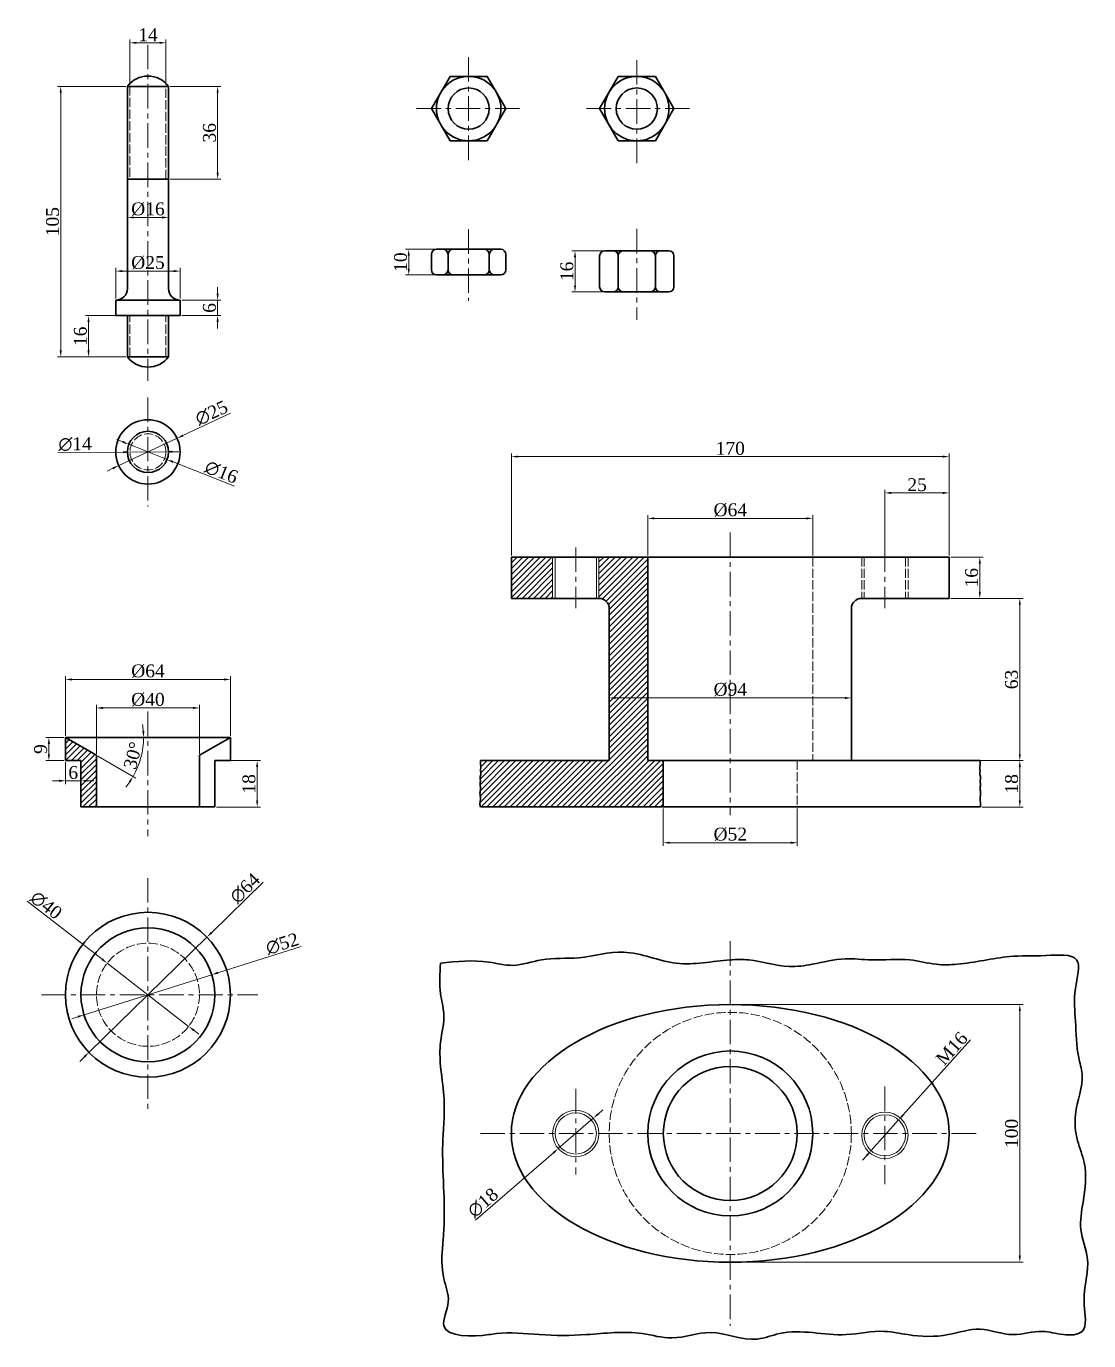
# Model space of a CAD drawing. Header units: millimetres. Extents: x 15432069 to 15432975, y 6507020 to 6507530.
# Drawn here: x 15432069 to 15432481, y 6507020 to 6507530 of the extents above; entities that cross this region are included whole.
import ezdxf

# ---------------------------------------------------------------- set-up
doc = ezdxf.new("R2010")
doc.units = ezdxf.units.MM
doc.header["$PDSIZE"] = 5
doc.linetypes.add('ACAD_ISO02W100', pattern=[15, 12, -3])
doc.linetypes.add('CENTER', pattern=[50.8, 31.75, -6.35, 6.35, -6.35])
for name, color, linetype, lineweight in [('Center', 1, 'CENTER', 18), ('Dimension', 124, 'Continuous', 18), ('Hidden', 5, 'ACAD_ISO02W100', 18), ('Object', 7, 'Continuous', 30), ('Thin', 7, 'Continuous', 18)]:
    doc.layers.add(name, color=color, linetype=linetype, lineweight=lineweight)
doc.styles.get("Standard").update_dxf_attribs({"font": 'times.ttf'})
doc.dimstyles.new('ISO-25', dxfattribs={"dimtxt": 2.5, "dimasz": 2.5, "dimexe": 1.25, "dimexo": 0.625, "dimtad": 1, "dimtxsty": 'Standard', "dimcen": 2.5, "dimadec": 0, "dimazin": 0, "dimtfac": 1, "dimtmove": 0, "dimatfit": 3, "dimfxl": 1, "dimarcsym": 0})

# ---------------------------------------------------------------- blocks, each defined once
blk = doc.blocks.new('*D2')
at = {"layer": 'Defpoints', "color": 0, "transparency": 16777216}
for p in [(15432374.28, 6507339.04), (15432310.28, 6507324), (15432374.28, 6507324)]:
    blk.add_point(p, dxfattribs=at)
at = {"layer": 'Dimension', "transparency": 16777216}
for p, q in [((15432310.28, 6507324.63), (15432310.28, 6507340.29)), ((15432312.78, 6507339.04), (15432371.78, 6507339.04)), ((15432374.28, 6507324.63), (15432374.28, 6507340.29))]:
    blk.add_line(p, q, dxfattribs=at)
for points in [[(15432312.78, 6507339.46), (15432312.78, 6507338.63), (15432310.28, 6507339.04)], [(15432371.78, 6507339.46), (15432371.78, 6507338.63), (15432374.28, 6507339.04)]]:
    blk.add_solid(points, dxfattribs=at)
at = {"layer": 'Dimension', "transparency": 16777216, "insert": (15432342.28, 6507342.28), "char_height": 5, "attachment_point": 5}
blk.add_mtext('%%c64', dxfattribs=at)
blk = doc.blocks.new('*D3')
at = {"layer": 'Defpoints', "color": 0, "transparency": 16777216}
for p in [(15432402.28, 6507348.92), (15432402.28, 6507324), (15432427.28, 6507324)]:
    blk.add_point(p, dxfattribs=at)
at = {"layer": 'Dimension', "transparency": 16777216}
for p, q in [((15432402.28, 6507324.63), (15432402.28, 6507350.17)), ((15432424.78, 6507348.92), (15432404.78, 6507348.92)), ((15432427.28, 6507324.63), (15432427.28, 6507350.17))]:
    blk.add_line(p, q, dxfattribs=at)
for points in [[(15432404.78, 6507349.33), (15432404.78, 6507348.5), (15432402.28, 6507348.92)], [(15432424.78, 6507349.33), (15432424.78, 6507348.5), (15432427.28, 6507348.92)]]:
    blk.add_solid(points, dxfattribs=at)
at = {"layer": 'Dimension', "transparency": 16777216, "insert": (15432414.78, 6507352.08), "char_height": 5, "attachment_point": 5}
blk.add_mtext('25', dxfattribs=at)
blk = doc.blocks.new('*D4')
at = {"layer": 'Defpoints', "color": 0, "transparency": 16777216}
for p in [(15432427.28, 6507363.01), (15432257.28, 6507324), (15432427.28, 6507324)]:
    blk.add_point(p, dxfattribs=at)
at = {"layer": 'Dimension', "transparency": 16777216}
for p, q in [((15432257.28, 6507324.63), (15432257.28, 6507364.26)), ((15432427.28, 6507324.63), (15432427.28, 6507364.26)), ((15432259.78, 6507363.01), (15432424.78, 6507363.01))]:
    blk.add_line(p, q, dxfattribs=at)
for points in [[(15432259.78, 6507363.42), (15432259.78, 6507362.59), (15432257.28, 6507363.01)], [(15432424.78, 6507363.42), (15432424.78, 6507362.59), (15432427.28, 6507363.01)]]:
    blk.add_solid(points, dxfattribs=at)
at = {"layer": 'Dimension', "transparency": 16777216, "insert": (15432342.28, 6507366.18), "char_height": 5, "attachment_point": 5}
blk.add_mtext('170', dxfattribs=at)
blk = doc.blocks.new('*D5')
at = {"layer": 'Defpoints', "color": 0, "transparency": 16777216}
for p in [(15432316.28, 6507227), (15432368.28, 6507227), (15432368.28, 6507213.14)]:
    blk.add_point(p, dxfattribs=at)
at = {"layer": 'Dimension', "transparency": 16777216}
for p, q in [((15432316.28, 6507226.38), (15432316.28, 6507211.89)), ((15432368.28, 6507226.38), (15432368.28, 6507211.89)), ((15432318.78, 6507213.14), (15432365.78, 6507213.14))]:
    blk.add_line(p, q, dxfattribs=at)
for points in [[(15432318.78, 6507213.56), (15432318.78, 6507212.72), (15432316.28, 6507213.14)], [(15432365.78, 6507213.56), (15432365.78, 6507212.72), (15432368.28, 6507213.14)]]:
    blk.add_solid(points, dxfattribs=at)
at = {"layer": 'Dimension', "transparency": 16777216, "insert": (15432342.28, 6507216.37), "char_height": 5, "attachment_point": 5}
blk.add_mtext('%%c52', dxfattribs=at)
blk = doc.blocks.new('*D6')
at = {"layer": 'Defpoints', "color": 0, "transparency": 16777216}
for p in [(15432389.28, 6507269.34), (15432295.28, 6507245), (15432389.28, 6507245)]:
    blk.add_point(p, dxfattribs=at)
at = {"layer": 'Dimension', "transparency": 16777216}
for p, q in [((15432295.28, 6507245.63), (15432295.28, 6507270.59)), ((15432297.78, 6507269.34), (15432386.78, 6507269.34)), ((15432389.28, 6507245.63), (15432389.28, 6507270.59))]:
    blk.add_line(p, q, dxfattribs=at)
for points in [[(15432297.78, 6507269.76), (15432297.78, 6507268.93), (15432295.28, 6507269.34)], [(15432386.78, 6507269.76), (15432386.78, 6507268.93), (15432389.28, 6507269.34)]]:
    blk.add_solid(points, dxfattribs=at)
at = {"layer": 'Dimension', "transparency": 16777216, "insert": (15432342.28, 6507272.57), "char_height": 5, "attachment_point": 5}
blk.add_mtext('%%c94', dxfattribs=at)
blk = doc.blocks.new('*D7')
at = {"layer": 'Defpoints', "color": 0, "transparency": 16777216}
for p in [(15432427.28, 6507324), (15432427.28, 6507308), (15432439.14, 6507308)]:
    blk.add_point(p, dxfattribs=at)
at = {"layer": 'Dimension', "transparency": 16777216}
for p, q in [((15432427.91, 6507324), (15432440.39, 6507324)), ((15432439.14, 6507321.5), (15432439.14, 6507310.5)), ((15432427.91, 6507308), (15432440.39, 6507308))]:
    blk.add_line(p, q, dxfattribs=at)
for points in [[(15432438.73, 6507321.5), (15432439.56, 6507321.5), (15432439.14, 6507324)], [(15432438.73, 6507310.5), (15432439.56, 6507310.5), (15432439.14, 6507308)]]:
    blk.add_solid(points, dxfattribs=at)
at = {"layer": 'Dimension', "transparency": 16777216, "insert": (15432435.97, 6507316), "char_height": 5, "attachment_point": 5, "rotation": 90}
blk.add_mtext('16', dxfattribs=at)
blk = doc.blocks.new('*D8')
at = {"layer": 'Defpoints', "color": 0, "transparency": 16777216}
for p in [(15432427.28, 6507308), (15432427.28, 6507245), (15432454.67, 6507245)]:
    blk.add_point(p, dxfattribs=at)
at = {"layer": 'Dimension', "transparency": 16777216}
for p, q in [((15432427.91, 6507308), (15432455.92, 6507308)), ((15432454.67, 6507305.5), (15432454.67, 6507247.5)), ((15432427.91, 6507245), (15432455.92, 6507245))]:
    blk.add_line(p, q, dxfattribs=at)
for points in [[(15432454.26, 6507305.5), (15432455.09, 6507305.5), (15432454.67, 6507308)], [(15432454.26, 6507247.5), (15432455.09, 6507247.5), (15432454.67, 6507245)]]:
    blk.add_solid(points, dxfattribs=at)
at = {"layer": 'Dimension', "transparency": 16777216, "insert": (15432451.5, 6507276.5), "char_height": 5, "attachment_point": 5, "rotation": 90}
blk.add_mtext('63', dxfattribs=at)
blk = doc.blocks.new('*D9')
at = {"layer": 'Defpoints', "color": 0, "transparency": 16777216}
for p in [(15432439.28, 6507245), (15432439.28, 6507227), (15432454.67, 6507227)]:
    blk.add_point(p, dxfattribs=at)
at = {"layer": 'Dimension', "transparency": 16777216}
for p, q in [((15432439.91, 6507245), (15432455.92, 6507245)), ((15432454.67, 6507242.5), (15432454.67, 6507229.5)), ((15432439.91, 6507227), (15432455.92, 6507227))]:
    blk.add_line(p, q, dxfattribs=at)
for points in [[(15432454.26, 6507242.5), (15432455.09, 6507242.5), (15432454.67, 6507245)], [(15432454.26, 6507229.5), (15432455.09, 6507229.5), (15432454.67, 6507227)]]:
    blk.add_solid(points, dxfattribs=at)
at = {"layer": 'Dimension', "transparency": 16777216, "insert": (15432451.5, 6507236), "char_height": 5, "attachment_point": 5, "rotation": 90}
blk.add_mtext('18', dxfattribs=at)
blk = doc.blocks.new('*D10')
at = {"layer": 'Defpoints', "color": 0, "transparency": 16777216}
for p in [(15432342.28, 6507150.29), (15432342.28, 6507050.29), (15432454.67, 6507050.29)]:
    blk.add_point(p, dxfattribs=at)
at = {"layer": 'Dimension', "transparency": 16777216}
for p, q in [((15432342.91, 6507150.29), (15432455.92, 6507150.29)), ((15432454.67, 6507147.79), (15432454.67, 6507052.79)), ((15432342.91, 6507050.29), (15432455.92, 6507050.29))]:
    blk.add_line(p, q, dxfattribs=at)
for points in [[(15432454.26, 6507147.79), (15432455.09, 6507147.79), (15432454.67, 6507150.29)], [(15432454.26, 6507052.79), (15432455.09, 6507052.79), (15432454.67, 6507050.29)]]:
    blk.add_solid(points, dxfattribs=at)
at = {"layer": 'Dimension', "transparency": 16777216, "insert": (15432451.5, 6507100.29), "char_height": 5, "attachment_point": 5, "rotation": 90}
blk.add_mtext('100', dxfattribs=at)
blk = doc.blocks.new('*D11')
at = {"layer": 'Defpoints', "color": 0, "transparency": 16777216}
for p in [(15432407.63, 6507105.52), (15432396.94, 6507093.61)]:
    blk.add_point(p, dxfattribs=at)
at = {"layer": 'Dimension', "transparency": 16777216}
for p, q in [((15432435.56, 6507136.65), (15432409.29, 6507107.38)), ((15432396.94, 6507093.61), (15432407.63, 6507105.52)), ((15432395.27, 6507091.75), (15432393.6, 6507089.88))]:
    blk.add_line(p, q, dxfattribs=at)
for points in [[(15432408.98, 6507107.65), (15432409.61, 6507107.1), (15432407.63, 6507105.52)], [(15432394.96, 6507092.02), (15432395.58, 6507091.47), (15432396.94, 6507093.61)]]:
    blk.add_solid(points, dxfattribs=at)
at = {"layer": 'Dimension', "transparency": 16777216, "insert": (15432428.26, 6507133.26), "char_height": 5, "attachment_point": 5, "rotation": 48.1011}
blk.add_mtext('M16', dxfattribs=at)
blk = doc.blocks.new('*D20')
at = {"layer": 'Defpoints', "color": 0, "transparency": 16777216}
for p in [(15432289.08, 6507106.18), (15432275.48, 6507094.39)]:
    blk.add_point(p, dxfattribs=at)
at = {"layer": 'Dimension', "transparency": 16777216}
for p, q in [((15432290.97, 6507107.82), (15432292.86, 6507109.46)), ((15432289.08, 6507106.18), (15432275.48, 6507094.39)), ((15432243.39, 6507066.58), (15432273.59, 6507092.75))]:
    blk.add_line(p, q, dxfattribs=at)
for points in [[(15432290.7, 6507108.13), (15432291.25, 6507107.5), (15432289.08, 6507106.18)], [(15432273.32, 6507093.07), (15432273.87, 6507092.44), (15432275.48, 6507094.39)]]:
    blk.add_solid(points, dxfattribs=at)
at = {"layer": 'Dimension', "transparency": 16777216, "insert": (15432246.29, 6507073.37), "char_height": 5, "attachment_point": 5, "rotation": 40.9154}
blk.add_mtext('∅18', dxfattribs=at)
blk = doc.blocks.new('*D32')
at = {"layer": 'Defpoints', "color": 0, "transparency": 16777216}
for p in [(15432084.21, 6507254), (15432077.75, 6507245), (15432084.21, 6507245)]:
    blk.add_point(p, dxfattribs=at)
at = {"layer": 'Dimension', "transparency": 16777216}
for p, q in [((15432083.58, 6507254), (15432076.5, 6507254)), ((15432077.75, 6507251.5), (15432077.75, 6507247.5)), ((15432083.58, 6507245), (15432076.5, 6507245))]:
    blk.add_line(p, q, dxfattribs=at)
for points in [[(15432077.33, 6507251.5), (15432078.17, 6507251.5), (15432077.75, 6507254)], [(15432077.33, 6507247.5), (15432078.17, 6507247.5), (15432077.75, 6507245)]]:
    blk.add_solid(points, dxfattribs=at)
at = {"layer": 'Dimension', "transparency": 16777216, "insert": (15432074.57, 6507249.5), "char_height": 5, "attachment_point": 5, "rotation": 90}
blk.add_mtext('9', dxfattribs=at)
blk = doc.blocks.new('*D34')
at = {"layer": 'Defpoints', "color": 0, "transparency": 16777216}
for p in [(15432084.21, 6507245), (15432090.21, 6507245), (15432090.21, 6507237.18)]:
    blk.add_point(p, dxfattribs=at)
at = {"layer": 'Dimension', "transparency": 16777216}
for p, q in [((15432084.21, 6507244.38), (15432084.21, 6507235.93)), ((15432090.21, 6507244.38), (15432090.21, 6507235.93)), ((15432081.71, 6507237.18), (15432079.21, 6507237.18)), ((15432084.21, 6507237.18), (15432090.21, 6507237.18)), ((15432092.71, 6507237.18), (15432095.21, 6507237.18))]:
    blk.add_line(p, q, dxfattribs=at)
for points in [[(15432081.71, 6507237.6), (15432081.71, 6507236.76), (15432084.21, 6507237.18)], [(15432092.71, 6507237.6), (15432092.71, 6507236.76), (15432090.21, 6507237.18)]]:
    blk.add_solid(points, dxfattribs=at)
at = {"layer": 'Dimension', "transparency": 16777216, "insert": (15432087.21, 6507240.35), "char_height": 5, "attachment_point": 5}
blk.add_mtext('6', dxfattribs=at)
blk = doc.blocks.new('*D35')
at = {"layer": 'Defpoints', "color": 0, "transparency": 16777216}
for p in [(15432136.21, 6507265.45), (15432096.21, 6507247.07), (15432136.21, 6507247.07)]:
    blk.add_point(p, dxfattribs=at)
at = {"layer": 'Dimension', "transparency": 16777216}
for p, q in [((15432096.21, 6507247.7), (15432096.21, 6507266.7)), ((15432098.71, 6507265.45), (15432133.71, 6507265.45)), ((15432136.21, 6507247.7), (15432136.21, 6507266.7))]:
    blk.add_line(p, q, dxfattribs=at)
for points in [[(15432098.71, 6507265.87), (15432098.71, 6507265.03), (15432096.21, 6507265.45)], [(15432133.71, 6507265.87), (15432133.71, 6507265.03), (15432136.21, 6507265.45)]]:
    blk.add_solid(points, dxfattribs=at)
at = {"layer": 'Dimension', "transparency": 16777216, "insert": (15432116.21, 6507268.68), "char_height": 5, "attachment_point": 5}
blk.add_mtext('%%c40', dxfattribs=at)
blk = doc.blocks.new('*D36')
at = {"layer": 'Defpoints', "color": 0, "transparency": 16777216}
for p in [(15432148.21, 6507276.51), (15432084.21, 6507254), (15432148.21, 6507254)]:
    blk.add_point(p, dxfattribs=at)
at = {"layer": 'Dimension', "transparency": 16777216}
for p, q in [((15432084.21, 6507254.63), (15432084.21, 6507277.76)), ((15432148.21, 6507254.63), (15432148.21, 6507277.76)), ((15432086.71, 6507276.51), (15432145.71, 6507276.51))]:
    blk.add_line(p, q, dxfattribs=at)
for points in [[(15432086.71, 6507276.93), (15432086.71, 6507276.09), (15432084.21, 6507276.51)], [(15432145.71, 6507276.93), (15432145.71, 6507276.09), (15432148.21, 6507276.51)]]:
    blk.add_solid(points, dxfattribs=at)
at = {"layer": 'Dimension', "transparency": 16777216, "insert": (15432116.21, 6507279.74), "char_height": 5, "attachment_point": 5}
blk.add_mtext('%%c64', dxfattribs=at)
blk = doc.blocks.new('*D39')
at = {"layer": 'Defpoints', "color": 0, "transparency": 16777216}
for p in [(15432142.21, 6507245), (15432142.21, 6507227), (15432158.6, 6507227)]:
    blk.add_point(p, dxfattribs=at)
at = {"layer": 'Dimension', "transparency": 16777216}
for p, q in [((15432142.83, 6507245), (15432159.85, 6507245)), ((15432158.6, 6507242.5), (15432158.6, 6507229.5)), ((15432142.83, 6507227), (15432159.85, 6507227))]:
    blk.add_line(p, q, dxfattribs=at)
for points in [[(15432158.19, 6507242.5), (15432159.02, 6507242.5), (15432158.6, 6507245)], [(15432158.19, 6507229.5), (15432159.02, 6507229.5), (15432158.6, 6507227)]]:
    blk.add_solid(points, dxfattribs=at)
at = {"layer": 'Dimension', "transparency": 16777216, "insert": (15432155.43, 6507236), "char_height": 5, "attachment_point": 5, "rotation": 90}
blk.add_mtext('18', dxfattribs=at)
blk = doc.blocks.new('*D40')
at = {"layer": 'Defpoints', "color": 0, "transparency": 16777216}
for p in [(15432084.21, 6507254), (15432084.21, 6507254), (15432148.21, 6507254), (15432096.21, 6507247.07), (15432114.04, 6507248.74)]:
    blk.add_point(p, dxfattribs=at)
at = {"layer": 'Dimension', "transparency": 16777216}
blk.add_line((15432096.75, 6507246.76), (15432111.53, 6507238.23), dxfattribs=at)
for start, end in [(4.7289, 9.4577), (330, 360), (320.5423, 325.2711)]:
    blk.add_arc((15432084.21, 6507254), 30.3, start, end, dxfattribs=at)
for points in [[(15432114.82, 6507256.52), (15432113.99, 6507256.48), (15432114.5, 6507254)], [(15432108.75, 6507236.96), (15432109.46, 6507236.52), (15432110.45, 6507238.85)]]:
    blk.add_solid(points, dxfattribs=at)
at = {"layer": 'Dimension', "transparency": 16777216, "insert": (15432110.41, 6507246.98), "char_height": 5, "attachment_point": 5, "rotation": 75}
blk.add_mtext('30°', dxfattribs=at)
blk = doc.blocks.new('*D42')
at = {"layer": 'Defpoints', "color": 0, "transparency": 16777216}
for p in [(15432139.1, 6507176.47), (15432093.31, 6507131.76)]:
    blk.add_point(p, dxfattribs=at)
at = {"layer": 'Dimension', "transparency": 16777216}
for p, q in [((15432160.98, 6507197.83), (15432140.89, 6507178.22)), ((15432093.31, 6507131.76), (15432139.1, 6507176.47)), ((15432091.52, 6507130.02), (15432089.73, 6507128.27))]:
    blk.add_line(p, q, dxfattribs=at)
for points in [[(15432140.6, 6507178.51), (15432141.18, 6507177.92), (15432139.1, 6507176.47)], [(15432091.23, 6507130.32), (15432091.81, 6507129.72), (15432093.31, 6507131.76)]]:
    blk.add_solid(points, dxfattribs=at)
at = {"layer": 'Dimension', "transparency": 16777216, "insert": (15432153.91, 6507195.44), "char_height": 5, "attachment_point": 5, "rotation": 44.3087}
blk.add_mtext('∅64', dxfattribs=at)
blk = doc.blocks.new('*D43')
at = {"layer": 'Defpoints', "color": 0, "transparency": 16777216}
for p in [(15432141.01, 6507161.91), (15432091.4, 6507146.32)]:
    blk.add_point(p, dxfattribs=at)
at = {"layer": 'Dimension', "transparency": 16777216}
for p, q in [((15432175.7, 6507172.81), (15432143.39, 6507162.66)), ((15432091.4, 6507146.32), (15432141.01, 6507161.91)), ((15432089.02, 6507145.57), (15432086.63, 6507144.82))]:
    blk.add_line(p, q, dxfattribs=at)
for points in [[(15432143.27, 6507163.06), (15432143.52, 6507162.26), (15432141.01, 6507161.91)], [(15432088.89, 6507145.97), (15432089.14, 6507145.18), (15432091.4, 6507146.32)]]:
    blk.add_solid(points, dxfattribs=at)
at = {"layer": 'Dimension', "transparency": 16777216, "insert": (15432168.35, 6507173.89), "char_height": 5, "attachment_point": 5, "rotation": 17.4439}
blk.add_mtext('∅52', dxfattribs=at)
blk = doc.blocks.new('*D44')
at = {"layer": 'Defpoints', "color": 0, "transparency": 16777216}
for p in [(15432100.4, 6507166.37), (15432132.01, 6507141.86)]:
    blk.add_point(p, dxfattribs=at)
at = {"layer": 'Dimension', "transparency": 16777216}
for p, q in [((15432069.38, 6507190.42), (15432098.42, 6507167.9)), ((15432132.01, 6507141.86), (15432100.4, 6507166.37)), ((15432133.99, 6507140.33), (15432135.96, 6507138.8))]:
    blk.add_line(p, q, dxfattribs=at)
for points in [[(15432098.68, 6507168.23), (15432098.17, 6507167.57), (15432100.4, 6507166.37)], [(15432134.24, 6507140.66), (15432133.73, 6507140), (15432132.01, 6507141.86)]]:
    blk.add_solid(points, dxfattribs=at)
at = {"layer": 'Dimension', "transparency": 16777216, "insert": (15432076.67, 6507188.86), "char_height": 5, "attachment_point": 5, "rotation": 322.2138}
blk.add_mtext('∅40', dxfattribs=at)
blk = doc.blocks.new('*D48')
at = {"layer": 'Defpoints', "color": 0, "transparency": 16777216}
for p in [(15432128.71, 6507423.73), (15432128.71, 6507417.73), (15432143.26, 6507417.73)]:
    blk.add_point(p, dxfattribs=at)
at = {"layer": 'Dimension', "transparency": 16777216}
for p, q in [((15432143.26, 6507426.23), (15432143.26, 6507428.73)), ((15432129.33, 6507423.73), (15432144.51, 6507423.73)), ((15432143.26, 6507423.73), (15432143.26, 6507417.73)), ((15432129.33, 6507417.73), (15432144.51, 6507417.73)), ((15432143.26, 6507415.23), (15432143.26, 6507412.73))]:
    blk.add_line(p, q, dxfattribs=at)
for points in [[(15432142.84, 6507426.23), (15432143.68, 6507426.23), (15432143.26, 6507423.73)], [(15432142.84, 6507415.23), (15432143.68, 6507415.23), (15432143.26, 6507417.73)]]:
    blk.add_solid(points, dxfattribs=at)
at = {"layer": 'Dimension', "transparency": 16777216, "insert": (15432140.09, 6507420.73), "char_height": 5, "attachment_point": 5, "rotation": 90}
blk.add_mtext('6', dxfattribs=at)
blk = doc.blocks.new('*D49')
at = {"layer": 'Defpoints', "color": 0, "transparency": 16777216}
for p in [(15432108.21, 6507417.73), (15432093.15, 6507401.73), (15432108.21, 6507401.73)]:
    blk.add_point(p, dxfattribs=at)
at = {"layer": 'Dimension', "transparency": 16777216}
for p, q in [((15432107.58, 6507417.73), (15432091.9, 6507417.73)), ((15432093.15, 6507415.23), (15432093.15, 6507404.23)), ((15432107.58, 6507401.73), (15432091.9, 6507401.73))]:
    blk.add_line(p, q, dxfattribs=at)
for points in [[(15432092.73, 6507415.23), (15432093.57, 6507415.23), (15432093.15, 6507417.73)], [(15432092.73, 6507404.23), (15432093.57, 6507404.23), (15432093.15, 6507401.73)]]:
    blk.add_solid(points, dxfattribs=at)
at = {"layer": 'Dimension', "transparency": 16777216, "insert": (15432089.98, 6507409.73), "char_height": 5, "attachment_point": 5, "rotation": 90}
blk.add_mtext('16', dxfattribs=at)
blk = doc.blocks.new('*D50')
at = {"layer": 'Defpoints', "color": 0, "transparency": 16777216}
for p in [(15432128.71, 6507435.03), (15432103.71, 6507423.73), (15432128.71, 6507423.73)]:
    blk.add_point(p, dxfattribs=at)
at = {"layer": 'Dimension', "transparency": 16777216}
for p, q in [((15432103.71, 6507424.36), (15432103.71, 6507436.28)), ((15432128.71, 6507424.36), (15432128.71, 6507436.28)), ((15432106.21, 6507435.03), (15432126.21, 6507435.03))]:
    blk.add_line(p, q, dxfattribs=at)
for points in [[(15432106.21, 6507435.45), (15432106.21, 6507434.62), (15432103.71, 6507435.03)], [(15432126.21, 6507435.45), (15432126.21, 6507434.62), (15432128.71, 6507435.03)]]:
    blk.add_solid(points, dxfattribs=at)
at = {"layer": 'Dimension', "transparency": 16777216, "insert": (15432116.21, 6507438.27), "char_height": 5, "attachment_point": 5}
blk.add_mtext('%%C25', dxfattribs=at)
blk = doc.blocks.new('*D51')
at = {"layer": 'Defpoints', "color": 0, "transparency": 16777216}
for p in [(15432108.21, 6507470.73), (15432124.21, 6507470.73), (15432124.21, 6507455.85)]:
    blk.add_point(p, dxfattribs=at)
at = {"layer": 'Dimension', "transparency": 16777216}
for p, q in [((15432108.21, 6507470.11), (15432108.21, 6507454.6)), ((15432124.21, 6507470.11), (15432124.21, 6507454.6)), ((15432110.71, 6507455.85), (15432121.71, 6507455.85))]:
    blk.add_line(p, q, dxfattribs=at)
for points in [[(15432110.71, 6507456.26), (15432110.71, 6507455.43), (15432108.21, 6507455.85)], [(15432121.71, 6507456.26), (15432121.71, 6507455.43), (15432124.21, 6507455.85)]]:
    blk.add_solid(points, dxfattribs=at)
at = {"layer": 'Dimension', "transparency": 16777216, "insert": (15432116.21, 6507459.08), "char_height": 5, "attachment_point": 5}
blk.add_mtext('%%C16', dxfattribs=at)
blk = doc.blocks.new('*D52')
at = {"layer": 'Defpoints', "color": 0, "transparency": 16777216}
for p in [(15432124.21, 6507506.73), (15432124.21, 6507470.73), (15432143.26, 6507470.73)]:
    blk.add_point(p, dxfattribs=at)
at = {"layer": 'Dimension', "transparency": 16777216}
for p, q in [((15432124.83, 6507506.73), (15432144.51, 6507506.73)), ((15432143.26, 6507504.23), (15432143.26, 6507473.23)), ((15432124.83, 6507470.73), (15432144.51, 6507470.73))]:
    blk.add_line(p, q, dxfattribs=at)
for points in [[(15432142.84, 6507504.23), (15432143.68, 6507504.23), (15432143.26, 6507506.73)], [(15432142.84, 6507473.23), (15432143.68, 6507473.23), (15432143.26, 6507470.73)]]:
    blk.add_solid(points, dxfattribs=at)
at = {"layer": 'Dimension', "transparency": 16777216, "insert": (15432140.09, 6507488.73), "char_height": 5, "attachment_point": 5, "rotation": 90}
blk.add_mtext('36', dxfattribs=at)
blk = doc.blocks.new('*D53')
at = {"layer": 'Defpoints', "color": 0, "transparency": 16777216}
for p in [(15432108.21, 6507506.73), (15432082.35, 6507401.73), (15432107.58, 6507401.73)]:
    blk.add_point(p, dxfattribs=at)
at = {"layer": 'Dimension', "transparency": 16777216}
for p, q in [((15432107.58, 6507506.73), (15432081.1, 6507506.73)), ((15432082.35, 6507504.23), (15432082.35, 6507404.23)), ((15432106.96, 6507401.73), (15432081.1, 6507401.73))]:
    blk.add_line(p, q, dxfattribs=at)
for points in [[(15432081.93, 6507504.23), (15432082.77, 6507504.23), (15432082.35, 6507506.73)], [(15432081.93, 6507404.23), (15432082.77, 6507404.23), (15432082.35, 6507401.73)]]:
    blk.add_solid(points, dxfattribs=at)
at = {"layer": 'Dimension', "transparency": 16777216, "insert": (15432079.18, 6507454.23), "char_height": 5, "attachment_point": 5, "rotation": 90}
blk.add_mtext('105', dxfattribs=at)
blk = doc.blocks.new('*D54')
at = {"layer": 'Defpoints', "color": 0, "transparency": 16777216}
for p in [(15432123.21, 6507523.65), (15432109.21, 6507506.73), (15432123.21, 6507506.73)]:
    blk.add_point(p, dxfattribs=at)
at = {"layer": 'Dimension', "transparency": 16777216}
for p, q in [((15432109.21, 6507507.36), (15432109.21, 6507524.9)), ((15432111.71, 6507523.65), (15432120.71, 6507523.65)), ((15432123.21, 6507507.36), (15432123.21, 6507524.9))]:
    blk.add_line(p, q, dxfattribs=at)
for points in [[(15432111.71, 6507524.07), (15432111.71, 6507523.24), (15432109.21, 6507523.65)], [(15432120.71, 6507524.07), (15432120.71, 6507523.24), (15432123.21, 6507523.65)]]:
    blk.add_solid(points, dxfattribs=at)
at = {"layer": 'Dimension', "transparency": 16777216, "insert": (15432116.21, 6507526.78), "char_height": 5, "attachment_point": 5}
blk.add_mtext('14', dxfattribs=at)
blk = doc.blocks.new('*D55')
at = {"layer": 'Defpoints', "color": 0, "transparency": 16777216}
for p in [(15432127.53, 6507370.13), (15432104.88, 6507359.54)]:
    blk.add_point(p, dxfattribs=at)
at = {"layer": 'Dimension', "transparency": 16777216}
for p, q in [((15432148.27, 6507379.82), (15432129.79, 6507371.19)), ((15432104.88, 6507359.54), (15432127.53, 6507370.13)), ((15432102.62, 6507358.48), (15432100.35, 6507357.42))]:
    blk.add_line(p, q, dxfattribs=at)
for points in [[(15432129.62, 6507371.56), (15432129.97, 6507370.81), (15432127.53, 6507370.13)], [(15432102.44, 6507358.86), (15432102.79, 6507358.1), (15432104.88, 6507359.54)]]:
    blk.add_solid(points, dxfattribs=at)
at = {"layer": 'Dimension', "transparency": 16777216, "insert": (15432140.91, 6507379.95), "char_height": 5, "attachment_point": 5, "rotation": 25.0563}
blk.add_mtext('∅25', dxfattribs=at)
blk = doc.blocks.new('*D56')
at = {"layer": 'Defpoints', "color": 0, "transparency": 16777216}
for p in [(15432108.77, 6507367.79), (15432123.64, 6507361.88)]:
    blk.add_point(p, dxfattribs=at)
at = {"layer": 'Dimension', "transparency": 16777216}
for p, q in [((15432106.45, 6507368.71), (15432104.12, 6507369.63)), ((15432108.77, 6507367.79), (15432123.64, 6507361.88)), ((15432149.75, 6507351.51), (15432125.96, 6507360.96))]:
    blk.add_line(p, q, dxfattribs=at)
for points in [[(15432106.6, 6507369.1), (15432106.29, 6507368.32), (15432108.77, 6507367.79)], [(15432126.12, 6507361.35), (15432125.81, 6507360.57), (15432123.64, 6507361.88)]]:
    blk.add_solid(points, dxfattribs=at)
at = {"layer": 'Dimension', "transparency": 16777216, "insert": (15432144.71, 6507356.99), "char_height": 5, "attachment_point": 5, "rotation": 338.3432}
blk.add_mtext('∅16', dxfattribs=at)
blk = doc.blocks.new('*D57')
at = {"layer": 'Defpoints', "color": 0, "transparency": 16777216}
for p in [(15432109.21, 6507364.78), (15432123.21, 6507364.89)]:
    blk.add_point(p, dxfattribs=at)
at = {"layer": 'Dimension', "transparency": 16777216}
for p, q in [((15432081.23, 6507364.55), (15432106.71, 6507364.76)), ((15432123.21, 6507364.89), (15432109.21, 6507364.78)), ((15432125.71, 6507364.91), (15432128.21, 6507364.93))]:
    blk.add_line(p, q, dxfattribs=at)
for points in [[(15432106.7, 6507365.17), (15432106.71, 6507364.34), (15432109.21, 6507364.78)], [(15432125.7, 6507365.33), (15432125.71, 6507364.49), (15432123.21, 6507364.89)]]:
    blk.add_solid(points, dxfattribs=at)
at = {"layer": 'Dimension', "transparency": 16777216, "insert": (15432087.93, 6507367.84), "char_height": 5, "attachment_point": 5, "rotation": 0.4615}
blk.add_mtext('∅14', dxfattribs=at)
blk = doc.blocks.new('*D58')
at = {"layer": 'Defpoints', "color": 0, "transparency": 16777216}
for p in [(15432228.28, 6507443.52), (15432217.44, 6507433.52), (15432228.28, 6507433.52)]:
    blk.add_point(p, dxfattribs=at)
at = {"layer": 'Dimension', "transparency": 16777216}
for p, q in [((15432227.65, 6507443.52), (15432216.19, 6507443.52)), ((15432217.44, 6507441.02), (15432217.44, 6507436.02)), ((15432227.65, 6507433.52), (15432216.19, 6507433.52))]:
    blk.add_line(p, q, dxfattribs=at)
for points in [[(15432217.03, 6507441.02), (15432217.86, 6507441.02), (15432217.44, 6507443.52)], [(15432217.03, 6507436.02), (15432217.86, 6507436.02), (15432217.44, 6507433.52)]]:
    blk.add_solid(points, dxfattribs=at)
at = {"layer": 'Dimension', "transparency": 16777216, "insert": (15432214.28, 6507438.52), "char_height": 5, "attachment_point": 5, "rotation": 90}
blk.add_mtext('10', dxfattribs=at)
blk = doc.blocks.new('*D59')
at = {"layer": 'Defpoints', "color": 0, "transparency": 16777216}
for p in [(15432293.55, 6507442.93), (15432282, 6507426.93), (15432293.55, 6507426.93)]:
    blk.add_point(p, dxfattribs=at)
at = {"layer": 'Dimension', "transparency": 16777216}
for p, q in [((15432292.92, 6507442.93), (15432280.75, 6507442.93)), ((15432282, 6507440.43), (15432282, 6507429.43)), ((15432292.92, 6507426.93), (15432280.75, 6507426.93))]:
    blk.add_line(p, q, dxfattribs=at)
for points in [[(15432281.59, 6507440.43), (15432282.42, 6507440.43), (15432282, 6507442.93)], [(15432281.59, 6507429.43), (15432282.42, 6507429.43), (15432282, 6507426.93)]]:
    blk.add_solid(points, dxfattribs=at)
at = {"layer": 'Dimension', "transparency": 16777216, "insert": (15432278.84, 6507434.93), "char_height": 5, "attachment_point": 5, "rotation": 90}
blk.add_mtext('16', dxfattribs=at)

msp = doc.modelspace()

# ---------------------------------------------------------------- hatches: boundary and pattern name
at = {"layer": 'Thin'}
h = msp.add_hatch(dxfattribs=at)
h.set_pattern_fill('ANSI31', color=256, scale=0.5)
h.paths.add_polyline_path([(15432273.2828, 6507324.0023), (15432257.2828, 6507324.0023), (15432257.2828, 6507308.0023), (15432273.2828, 6507308.0023)], flags=17)
edge = h.paths.add_edge_path()
edge.add_line((15432310.2828, 6507324.0023), (15432291.2828, 6507324.0023))
edge.add_line((15432291.2828, 6507324.0023), (15432291.2828, 6507308.0023))
edge.add_arc((15432291.2828, 6507304.0023), 4, 0, 90, ccw=False)
edge.add_line((15432295.2828, 6507304.0023), (15432295.2828, 6507245.0023))
edge.add_line((15432295.2828, 6507245.0023), (15432245.2828, 6507245.0023))
edge.add_spline(control_points=[(15432245.2828, 6507245.0023), (15432245.2506, 6507244.4893), (15432245.1919, 6507243.5569), (15432245.5706, 6507242.2214), (15432245.1352, 6507241.0091), (15432245.6319, 6507239.7643), (15432244.9448, 6507238.5818), (15432245.465, 6507237.1882), (15432244.9391, 6507235.6742), (15432245.5519, 6507234.0103), (15432244.8481, 6507232.2582), (15432245.5934, 6507230.3779), (15432244.93, 6507228.5906), (15432245.1818, 6507227.457), (15432245.2828, 6507227.0023)], knot_values=[0, 0, 0, 0, 1.53560255, 2.7909668, 4.04574075, 5.20161868, 6.53136795, 7.73667799, 9.38795166, 11.0939696, 12.75725013, 14.71665915, 16.77496503, 18.15380053, 18.15380053, 18.15380053, 18.15380053], degree=3, periodic=0)
edge.add_line((15432245.2828, 6507227.0023), (15432316.2828, 6507227.0023))
edge.add_line((15432316.2828, 6507227.0023), (15432316.2828, 6507245.0023))
edge.add_line((15432316.2828, 6507245.0023), (15432310.2828, 6507245.0023))
edge.add_line((15432310.2828, 6507245.0023), (15432310.2828, 6507324.0023))
h = msp.add_hatch(dxfattribs=at)
h.set_pattern_fill('ANSI31', color=256, scale=0.5)
h.set_pattern_definition([(45, (-798.6505, 67.6892), (-1.12253201513, 1.12253201513), [])])
h.paths.add_polyline_path([(15432090.2054, 6507245.0023), (15432090.2054, 6507227.0023), (15432096.2054, 6507227.0023), (15432096.2054, 6507247.0741), (15432084.2054, 6507254.0023), (15432084.2054, 6507245.0023)])

# ---------------------------------------------------------------- linework, layer by layer
at = {"layer": 'Center', "ltscale": 0.3}
for p, q in [((15432116.2054, 6507522.901), (15432116.2054, 6507392.4344)), ((15432240.7111, 6507518.1157), (15432240.7111, 6507477.4978)), ((15432305.9796, 6507516.9716), (15432305.9796, 6507476.9257)), ((15432220.4599, 6507498.1102), (15432261.2966, 6507498.1102)), ((15432286.4856, 6507498.1102), (15432326.559, 6507498.1102)), ((15432240.7111, 6507451.3056), (15432240.7111, 6507423.4261)), ((15432305.9796, 6507451.4187), (15432305.9796, 6507416.1687)), ((15432116.2054, 6507385.9637), (15432116.2054, 6507343.7045)), ((15432342.2828, 6507333.5342), (15432342.2828, 6507223.858)), ((15432282.2828, 6507327.7616), (15432282.2828, 6507304.1454)), ((15432402.2828, 6507327.7616), (15432402.2828, 6507304.1454)), ((15432116.2054, 6507264.031), (15432116.2054, 6507215.6168)), ((15432116.2054, 6507199.3924), (15432116.2054, 6507108.8405)), ((15432342.2828, 6507174.9234), (15432342.2828, 6507025.6501)), ((15432074.828, 6507154.1165), (15432158.9259, 6507154.1165)), ((15432282.2828, 6507117.5644), (15432282.2828, 6507084.4003)), ((15432402.2828, 6507118.512), (15432402.2828, 6507080.6101)), ((15432245.2828, 6507100.2867), (15432439.2828, 6507100.2867))]:
    msp.add_line(p, q, dxfattribs=at)
at = {"layer": 'Hidden', "ltscale": 0.3}
for p, q in [((15432109.2054, 6507506.7344), (15432109.2054, 6507470.7344)), ((15432123.2054, 6507470.7344), (15432123.2054, 6507506.7344)), ((15432109.2054, 6507401.7344), (15432109.2054, 6507417.7344)), ((15432123.2054, 6507401.7344), (15432123.2054, 6507417.7344)), ((15432374.2828, 6507324.0023), (15432374.2828, 6507245.0023)), ((15432393.2828, 6507324.0023), (15432393.2828, 6507308.0023)), ((15432394.2828, 6507324.0023), (15432394.2828, 6507308.0023)), ((15432410.2828, 6507324.0023), (15432410.2828, 6507308.0023)), ((15432411.2828, 6507324.0023), (15432411.2828, 6507308.0023)), ((15432368.2828, 6507245.0023), (15432368.2828, 6507227.0023))]:
    msp.add_line(p, q, dxfattribs=at)
for centre, radius in [((15432116.2054, 6507364.8341), 7), ((15432116.2054, 6507154.1165), 20), ((15432342.2828, 6507100.2867), 47)]:
    msp.add_circle(centre, radius, dxfattribs=at)
at = {"layer": 'Object'}
for p, q in [((15432108.2054, 6507506.7344), (15432108.2054, 6507428.2344)), ((15432124.2054, 6507506.7344), (15432108.2054, 6507506.7344)), ((15432124.2054, 6507428.2344), (15432124.2054, 6507506.7344)), ((15432124.2054, 6507470.7344), (15432108.2054, 6507470.7344)), ((15432226.2774, 6507441.5168), (15432226.2774, 6507435.5168)), ((15432230.7111, 6507443.5168), (15432228.2774, 6507443.5168)), ((15432228.2774, 6507443.5168), (15432253.1449, 6507443.5168)), ((15432232.7111, 6507441.5168), (15432232.7111, 6507435.5168)), ((15432232.7111, 6507441.5168), (15432232.7111, 6507435.5168)), ((15432246.7111, 6507443.5168), (15432234.7111, 6507443.5168)), ((15432248.7111, 6507441.5168), (15432248.7111, 6507435.5168)), ((15432248.7111, 6507435.5168), (15432248.7111, 6507441.5168)), ((15432250.7111, 6507443.5168), (15432253.1449, 6507443.5168)), ((15432255.1449, 6507435.5168), (15432255.1449, 6507441.5168)), ((15432291.5458, 6507440.931), (15432291.5458, 6507428.931)), ((15432296.7627, 6507442.931), (15432293.5458, 6507442.931)), ((15432293.5458, 6507442.931), (15432318.4133, 6507442.931)), ((15432298.7627, 6507440.931), (15432298.7627, 6507428.931)), ((15432298.7627, 6507440.931), (15432298.7627, 6507428.931)), ((15432300.7627, 6507442.931), (15432311.1965, 6507442.931)), ((15432313.1965, 6507440.931), (15432313.1965, 6507428.931)), ((15432313.1965, 6507440.931), (15432313.1965, 6507428.931)), ((15432318.4133, 6507442.931), (15432315.1965, 6507442.931)), ((15432320.4133, 6507428.931), (15432320.4133, 6507440.931)), ((15432228.2774, 6507433.5168), (15432230.7111, 6507433.5168)), ((15432228.2774, 6507433.5168), (15432253.1449, 6507433.5168)), ((15432234.7111, 6507433.5168), (15432246.7111, 6507433.5168)), ((15432250.7111, 6507433.5168), (15432253.1449, 6507433.5168)), ((15432293.5458, 6507426.931), (15432296.7627, 6507426.931)), ((15432293.5458, 6507426.931), (15432318.4133, 6507426.931)), ((15432300.7627, 6507426.931), (15432311.1965, 6507426.931)), ((15432315.1965, 6507426.931), (15432318.4133, 6507426.931)), ((15432103.7054, 6507423.7344), (15432103.7054, 6507417.7344)), ((15432103.7054, 6507423.7344), (15432103.7054, 6507423.7344)), ((15432103.7054, 6507423.7344), (15432128.7054, 6507423.7344)), ((15432128.7054, 6507417.7344), (15432128.7054, 6507423.7344)), ((15432128.7054, 6507423.7344), (15432128.7054, 6507423.7344)), ((15432103.7054, 6507417.7344), (15432128.7054, 6507417.7344)), ((15432108.2054, 6507401.7344), (15432108.2054, 6507417.7344)), ((15432124.2054, 6507401.7344), (15432124.2054, 6507417.7344)), ((15432108.2054, 6507401.7344), (15432124.2054, 6507401.7344)), ((15432427.2828, 6507324.0023), (15432257.2828, 6507324.0023)), ((15432257.2828, 6507324.0023), (15432257.2828, 6507308.0023)), ((15432274.2828, 6507324.0023), (15432273.2828, 6507324.0023)), ((15432427.2828, 6507324.0023), (15432427.2828, 6507308.0023)), ((15432257.2828, 6507308.0023), (15432291.2828, 6507308.0023)), ((15432427.2828, 6507308.0023), (15432393.2828, 6507308.0023)), ((15432295.2828, 6507304.0023), (15432295.2828, 6507245.0023)), ((15432389.2828, 6507304.0023), (15432389.2828, 6507245.0023)), ((15432084.2054, 6507254.0023), (15432084.2054, 6507245.0023)), ((15432084.2054, 6507254.0023), (15432096.2054, 6507247.0741)), ((15432148.2054, 6507254.0023), (15432084.2054, 6507254.0023)), ((15432148.2054, 6507254.0023), (15432136.2054, 6507247.0741)), ((15432148.2054, 6507254.0023), (15432148.2054, 6507245.0023)), ((15432096.2054, 6507227.0023), (15432096.2054, 6507247.0741)), ((15432136.2054, 6507227.0023), (15432136.2054, 6507247.0741)), ((15432084.2054, 6507245.0023), (15432090.2054, 6507245.0023)), ((15432090.2054, 6507245.0023), (15432090.2054, 6507227.0023)), ((15432148.2054, 6507245.0023), (15432142.2054, 6507245.0023)), ((15432142.2054, 6507245.0023), (15432142.2054, 6507227.0023)), ((15432295.2828, 6507245.0023), (15432245.2828, 6507245.0023)), ((15432310.2828, 6507245.0023), (15432342.2828, 6507245.0023)), ((15432389.2828, 6507245.0023), (15432342.2828, 6507245.0023)), ((15432389.2828, 6507245.0023), (15432439.2828, 6507245.0023)), ((15432090.2054, 6507227.0023), (15432096.2054, 6507227.0023)), ((15432096.2054, 6507227.0023), (15432136.2054, 6507227.0023)), ((15432142.2054, 6507227.0023), (15432136.2054, 6507227.0023)), ((15432245.2828, 6507227.0023), (15432342.2828, 6507227.0023)), ((15432439.2828, 6507227.0023), (15432342.2828, 6507227.0023))]:
    msp.add_line(p, q, dxfattribs=at)
at = {"layer": 'Object', "ltscale": 0.3}
for p, q in [((15432310.2828, 6507324.0023), (15432310.2828, 6507245.0023)), ((15432316.2828, 6507245.0023), (15432316.2828, 6507227.0023))]:
    msp.add_line(p, q, dxfattribs=at)
at = {"layer": 'Object'}
for points in [[(15432247.928, 6507485.6102), (15432255.1449, 6507498.1102), (15432247.928, 6507510.6102), (15432233.4942, 6507510.6102), (15432226.2774, 6507498.1102), (15432233.4942, 6507485.6102)], [(15432313.1965, 6507485.6102), (15432320.4133, 6507498.1102), (15432313.1965, 6507510.6102), (15432298.7627, 6507510.6102), (15432291.5458, 6507498.1102), (15432298.7627, 6507485.6102)]]:
    msp.add_lwpolyline(points, close=True, dxfattribs=at)
for centre, radius in [((15432240.7111, 6507498.1102), 12.5), ((15432305.9796, 6507498.1102), 12.5), ((15432240.7111, 6507498.1102), 8), ((15432305.9796, 6507498.1102), 8), ((15432116.2054, 6507364.8341), 12.5), ((15432116.2054, 6507364.8341), 8), ((15432116.2054, 6507154.1165), 32), ((15432116.2054, 6507154.1165), 26), ((15432342.2828, 6507100.2867), 32), ((15432342.2828, 6507100.2867), 26)]:
    msp.add_circle(centre, radius, dxfattribs=at)
for centre, radius, start, end in [((15432116.2054, 6507500.7344), 10, 36.869898, 143.130102), ((15432228.2774, 6507441.5168), 2, 90, 180), ((15432230.7111, 6507441.5168), 2, 0, 90), ((15432234.7111, 6507441.5168), 2, 90, 180), ((15432246.7111, 6507441.5168), 2, 0, 90), ((15432250.7111, 6507441.5168), 2, 90, 180), ((15432253.1449, 6507441.5168), 2, 360, 90), ((15432293.5458, 6507440.931), 2, 90, 180), ((15432296.7627, 6507440.931), 2, 0, 90), ((15432300.7627, 6507440.931), 2, 90, 180), ((15432311.1965, 6507440.931), 2, 360, 90), ((15432315.1965, 6507440.931), 2, 90, 180), ((15432318.4133, 6507440.931), 2, 360, 90), ((15432228.2774, 6507435.5168), 2, 180, 270), ((15432230.7111, 6507435.5168), 2, 270, 0), ((15432234.7111, 6507435.5168), 2, 180, 270), ((15432246.7111, 6507435.5168), 2, 270, 0), ((15432250.7111, 6507435.5168), 2, 180, 270), ((15432253.1449, 6507435.5168), 2, 270, 360), ((15432103.7054, 6507428.2344), 4.5, 270, 0), ((15432128.7054, 6507428.2344), 4.5, 180, 270), ((15432293.5458, 6507428.931), 2, 180, 270), ((15432296.7627, 6507428.931), 2, 270, 0), ((15432300.7627, 6507428.931), 2, 180, 270), ((15432311.1965, 6507428.931), 2, 270, 360), ((15432315.1965, 6507428.931), 2, 180, 270), ((15432318.4133, 6507428.931), 2, 270, 360), ((15432116.2054, 6507407.7344), 10, 216.869898, 323.130102), ((15432291.2828, 6507304.0023), 4, 0, 90), ((15432393.2828, 6507304.0023), 4, 90, 180)]:
    msp.add_arc(centre, radius, start, end, dxfattribs=at)
msp.add_ellipse((15432342.2828, 6507100.2867), major_axis=(85, 0), ratio=0.58823529, dxfattribs=at)
for points in [[(15432245.2828, 6507245.0023), (15432245.2828, 6507243.4667), (15432245.4373, 6507242.2208), (15432245.2877, 6507240.975), (15432245.4373, 6507239.8289), (15432245.1381, 6507238.5332), (15432245.2877, 6507237.3372), (15432245.1381, 6507235.6927), (15432245.3376, 6507233.9984), (15432245.0883, 6507232.3539), (15432245.3376, 6507230.4105), (15432245.0883, 6507228.3673), (15432245.2828, 6507227.0023)], [(15432439.2828, 6507245.0023), (15432439.2828, 6507243.4667), (15432439.1283, 6507242.2208), (15432439.2779, 6507240.975), (15432439.1283, 6507239.8289), (15432439.4275, 6507238.5332), (15432439.2779, 6507237.3372), (15432439.4275, 6507235.6927), (15432439.2281, 6507233.9984), (15432439.4774, 6507232.3539), (15432439.2281, 6507230.4105), (15432439.4774, 6507228.3673), (15432439.2828, 6507227.0023)], [(15432229.8066, 6507166.3774), (15432229.8066, 6507154.467), (15432231.0836, 6507146.8103), (15432229.8066, 6507135.7506), (15432229.8066, 6507126.3925), (15432231.0836, 6507114.9075), (15432231.0836, 6507104.6985), (15432230.658, 6507096.1911), (15432231.0836, 6507063.0122), (15432230.658, 6507057.4824), (15432231.0836, 6507043.8705), (15432232.7863, 6507034.9377), (15432231.0836, 6507025.5795), (15432248.5358, 6507022.1766), (15432251.5155, 6507022.6019), (15432268.1164, 6507022.1766), (15432286.4199, 6507022.1766), (15432308.1288, 6507022.6019), (15432319.6217, 6507020.9004), (15432334.52, 6507023.0273), (15432352.8235, 6507020.4751), (15432361.3368, 6507022.6019), (15432387.3023, 6507022.1766), (15432402.2005, 6507023.4527), (15432411.1395, 6507022.1766), (15432426.889, 6507022.1766), (15432439.2333, 6507024.3034), (15432452.0032, 6507022.1766), (15432463.4961, 6507023.4527), (15432471.5838, 6507022.1766), (15432478.82, 6507023.4527), (15432479.6714, 6507033.6616), (15432479.6714, 6507037.4899), (15432480.9484, 6507051.5272), (15432478.3944, 6507063.0122), (15432479.2457, 6507073.6465), (15432479.6714, 6507088.9598), (15432477.1174, 6507097.4672), (15432476.2661, 6507107.6761), (15432478.82, 6507123.4149), (15432477.5431, 6507129.7954), (15432476.2661, 6507143.8327), (15432476.2661, 6507156.5938), (15432476.6917, 6507167.6535), (15432464.7731, 6507169.355), (15432450.7262, 6507168.9296), (15432430.2944, 6507165.952), (15432422.2067, 6507165.952), (15432411.9908, 6507167.6535), (15432397.0926, 6507167.6535), (15432386.8766, 6507168.0788), (15432374.1067, 6507165.952), (15432365.1678, 6507165.1012), (15432349.4182, 6507167.6535), (15432342.2828, 6507167.6535), (15432321.3244, 6507166.3774), (15432300.8925, 6507170.6311), (15432283.4403, 6507168.5042), (15432268.9677, 6507167.6535), (15432257.9005, 6507165.5266), (15432248.5358, 6507166.8027), (15432229.8066, 6507166.3774)]]:
    msp.add_spline(points, degree=3, dxfattribs=at)
at = {"layer": 'Thin', "ltscale": 0.3}
for p, q in [((15432273.2828, 6507324.0023), (15432273.2828, 6507308.0023)), ((15432274.2828, 6507324.0023), (15432274.2828, 6507308.0023)), ((15432290.2828, 6507324.0023), (15432290.2828, 6507308.0023)), ((15432291.2828, 6507324.0023), (15432291.2828, 6507308.0023))]:
    msp.add_line(p, q, dxfattribs=at)
at = {"layer": 'Thin'}
for centre, radius in [((15432282.2828, 6507100.2867), 9), ((15432402.2828, 6507099.561), 9), ((15432282.2828, 6507100.2867), 8), ((15432402.2828, 6507099.561), 8)]:
    msp.add_circle(centre, radius, dxfattribs=at)

# ---------------------------------------------------------------- dimensions: what is measured, and where the dimension line sits
at = {"layer": 'Dimension'}
for base, p1, p2, picture, middle in [((15432123.2054, 6507523.6543), (15432109.2054, 6507506.7344), (15432123.2054, 6507506.7344), '*D54', (15432116.2054, 6507526.7793)), ((15432427.2828, 6507363.0059), (15432257.2828, 6507324.0023), (15432427.2828, 6507324.0023), '*D4', (15432342.2828, 6507366.1813)), ((15432402.2828, 6507348.9162), (15432427.2828, 6507324.0023), (15432402.2828, 6507324.0023), '*D3', (15432414.7828, 6507352.0844)), ((15432090.2054, 6507237.1798), (15432084.2054, 6507245.0023), (15432090.2054, 6507245.0023), '*D34', (15432087.2054, 6507240.348))]:
    dim = msp.add_linear_dim(base=base, p1=p1, p2=p2, dimstyle='ISO-25', override={"dimtxt": 5, "dimdec": 3, "dimdsep": 46, "dimclrd": 256, "dimclre": 256, "dimclrt": 256, "dimtdec": 3, "dimfrac": 2, "dimlwd": 65535, "dimlwe": 65535}, dxfattribs=at)
    dim.commit()
    dim.dimension.update_dxf_attribs({"geometry": picture, "text_midpoint": middle})
for base, p1, p2, picture, middle in [((15432082.3487, 6507401.7344), (15432108.2054, 6507506.7344), (15432107.5804, 6507401.7344), '*D53', (15432079.1804, 6507454.2344)), ((15432143.2591, 6507470.7344), (15432124.2054, 6507506.7344), (15432124.2054, 6507470.7344), '*D52', (15432140.0908, 6507488.7344)), ((15432217.4436, 6507433.5168), (15432228.2774, 6507443.5168), (15432228.2774, 6507433.5168), '*D58', (15432214.2753, 6507438.5168)), ((15432282.0035, 6507426.931), (15432293.5458, 6507442.931), (15432293.5458, 6507426.931), '*D59', (15432278.8352, 6507434.931)), ((15432143.2591, 6507417.7344), (15432128.7054, 6507423.7344), (15432128.7054, 6507417.7344), '*D48', (15432140.0908, 6507420.7344)), ((15432093.1495, 6507401.7344), (15432108.2054, 6507417.7344), (15432108.2054, 6507401.7344), '*D49', (15432089.9813, 6507409.7344)), ((15432439.1419, 6507308.0023), (15432427.2828, 6507324.0023), (15432427.2828, 6507308.0023), '*D7', (15432435.9736, 6507316.0023)), ((15432454.6717, 6507245.0023), (15432427.2828, 6507308.0023), (15432427.2828, 6507245.0023), '*D8', (15432451.5035, 6507276.5023)), ((15432077.7486, 6507245.0023), (15432084.2054, 6507254.0023), (15432084.2054, 6507245.0023), '*D32', (15432074.5731, 6507249.5023)), ((15432158.6031, 6507227.0023), (15432142.2054, 6507245.0023), (15432142.2054, 6507227.0023), '*D39', (15432155.4348, 6507236.0023)), ((15432454.6717, 6507227.0023), (15432439.2828, 6507245.0023), (15432439.2828, 6507227.0023), '*D9', (15432451.5035, 6507236.0023)), ((15432454.6717, 6507050.2867), (15432342.2828, 6507150.2867), (15432342.2828, 6507050.2867), '*D10', (15432451.5035, 6507100.2867))]:
    dim = msp.add_linear_dim(base=base, p1=p1, p2=p2, angle=90, dimstyle='ISO-25', override={"dimtxt": 5, "dimdec": 3, "dimdsep": 46, "dimclrd": 256, "dimclre": 256, "dimclrt": 256, "dimtdec": 3, "dimfrac": 2, "dimlwd": 65535, "dimlwe": 65535}, dxfattribs=at)
    dim.commit()
    dim.dimension.update_dxf_attribs({"geometry": picture, "text_midpoint": middle})
for base, p1, p2, text, picture, middle in [((15432124.2054, 6507455.8477), (15432108.2054, 6507470.7344), (15432124.2054, 6507470.7344), '%%C16', '*D51', (15432116.2054, 6507459.0809)), ((15432128.7054, 6507435.0321), (15432103.7054, 6507423.7344), (15432128.7054, 6507423.7344), '%%C25', '*D50', (15432116.2054, 6507438.2652)), ((15432374.2828, 6507339.0425), (15432310.2828, 6507324.0023), (15432374.2828, 6507324.0023), '%%c64', '*D2', (15432342.2828, 6507342.2756)), ((15432148.2054, 6507276.5089), (15432084.2054, 6507254.0023), (15432148.2054, 6507254.0023), '%%c64', '*D36', (15432116.2054, 6507279.742)), ((15432136.2054, 6507265.4511), (15432096.2054, 6507247.0741), (15432136.2054, 6507247.0741), '%%c40', '*D35', (15432116.2054, 6507268.6842)), ((15432389.2828, 6507269.3417), (15432295.2828, 6507245.0023), (15432389.2828, 6507245.0023), '%%c94', '*D6', (15432342.2828, 6507272.5748)), ((15432368.2828, 6507213.1405), (15432316.2828, 6507227.0023), (15432368.2828, 6507227.0023), '%%c52', '*D5', (15432342.2828, 6507216.3737))]:
    dim = msp.add_linear_dim(base=base, p1=p1, p2=p2, text=text, dimstyle='ISO-25', override={"dimtxt": 5, "dimdec": 3, "dimdsep": 46, "dimclrd": 256, "dimclre": 256, "dimclrt": 256, "dimtdec": 3, "dimfrac": 2, "dimlwd": 65535, "dimlwe": 65535}, dxfattribs=at)
    dim.commit()
    dim.dimension.update_dxf_attribs({"geometry": picture, "text_midpoint": middle})
for p1, p2, picture, middle in [((15432104.8817, 6507359.5402), (15432127.5291, 6507370.128), '*D55', (15432142.284, 6507377.026)), ((15432123.2052, 6507364.8905), (15432109.2056, 6507364.7777), '*D57', (15432087.9548, 6507364.6066)), ((15432108.7701, 6507367.7865), (15432123.6407, 6507361.8817), '*D56', (15432143.518, 6507353.9889)), ((15432093.3066, 6507131.7637), (15432139.1042, 6507176.4693), '*D42', (15432156.1724, 6507193.1306)), ((15432132.0115, 6507141.8621), (15432100.3993, 6507166.3708), '*D44', (15432074.6921, 6507186.3014)), ((15432091.4011, 6507146.3224), (15432141.0097, 6507161.9106), '*D43', (15432169.3144, 6507170.8046)), ((15432289.0839, 6507106.1812), (15432275.4817, 6507094.3922), '*D20', (15432248.4076, 6507070.9272))]:
    dim = msp.add_diameter_dim_2p(p1=p1, p2=p2, dimstyle='ISO-25', override={"dimtxt": 5, "dimdec": 3, "dimdsep": 46, "dimclrd": 256, "dimclre": 256, "dimclrt": 256, "dimtdec": 3, "dimfrac": 2, "dimlwd": 65535, "dimlwe": 65535}, dxfattribs=at)
    dim.commit()
    dim.dimension.update_dxf_attribs({"geometry": picture, "text_midpoint": middle, "dimtype": 163})
dim = msp.add_angular_dim_2l(base=(15432114.0442, 6507248.7409), line1=((15432148.2054, 6507254.0023), (15432084.2054, 6507254.0023)), line2=((15432084.2054, 6507254.0023), (15432096.2054, 6507247.0741)), dimstyle='ISO-25', override={"dimtxt": 5, "dimdec": 3, "dimdsep": 46, "dimclrd": 256, "dimclre": 256, "dimclrt": 256, "dimtdec": 3, "dimfrac": 2, "dimlwd": 65535, "dimlwe": 65535}, dxfattribs=at)
dim.commit()
dim.dimension.update_dxf_attribs({"geometry": '*D40', "text_midpoint": (15432110.4118, 6507246.9803)})
dim = msp.add_diameter_dim_2p(p1=(15432396.9403, 6507093.6064), p2=(15432407.6254, 6507105.5156), text='M16', dimstyle='ISO-25', override={"dimtxt": 5, "dimdec": 3, "dimdsep": 46, "dimclrd": 256, "dimclre": 256, "dimclrt": 256, "dimtdec": 3, "dimfrac": 2, "dimlwd": 65535, "dimlwe": 65535}, dxfattribs=at)
dim.commit()
dim.dimension.update_dxf_attribs({"geometry": '*D11', "text_midpoint": (15432430.622, 6507131.1468), "dimtype": 163})

doc.saveas('drawing.dxf')
